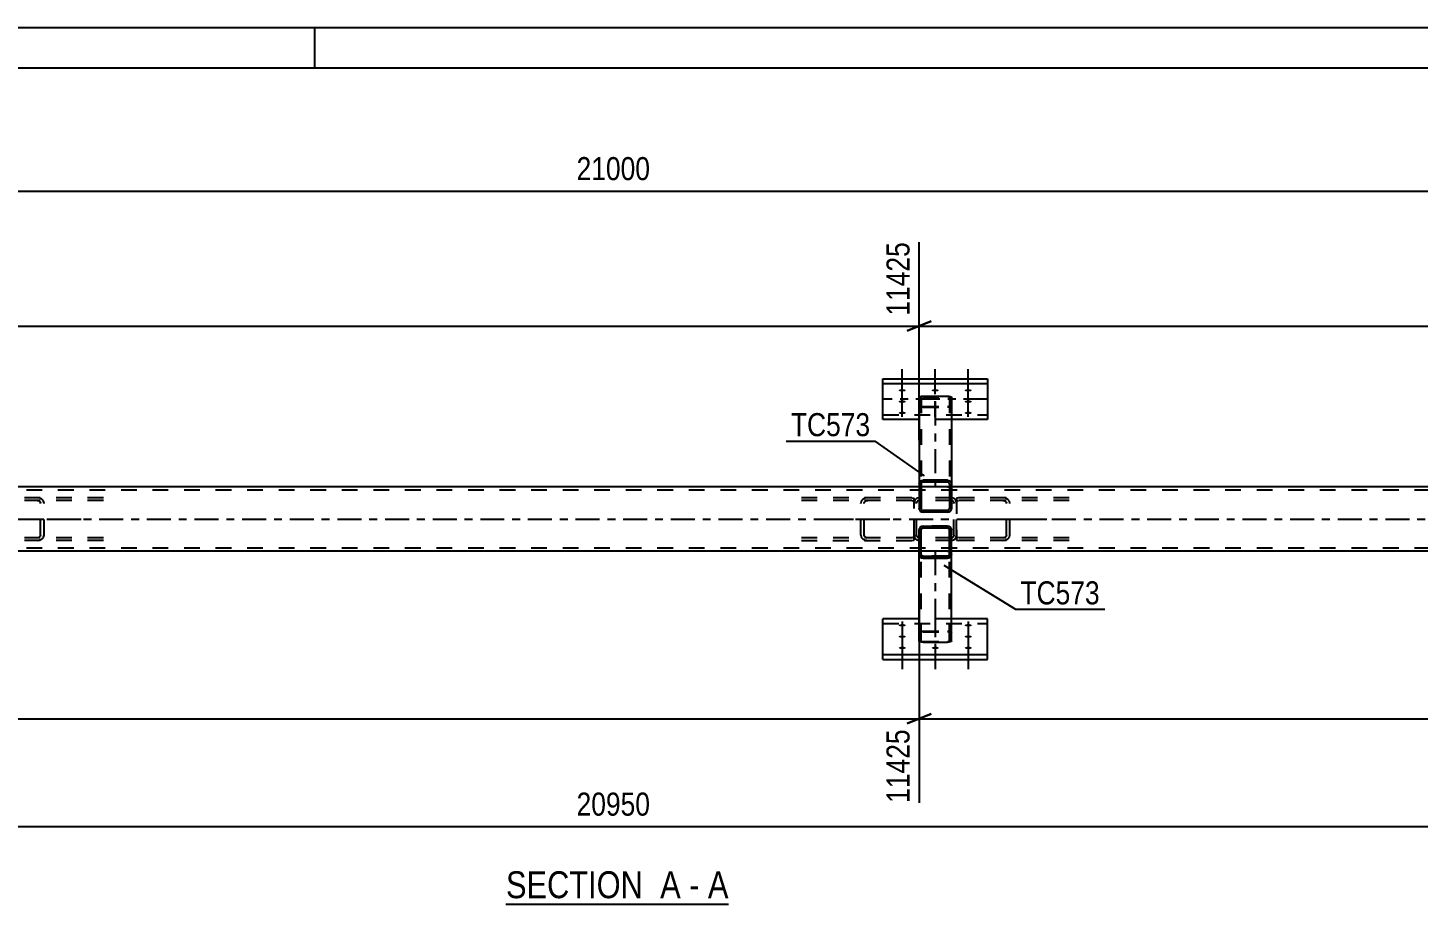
# Model space of a CAD drawing. Header units: millimetres. Extents: x -177 to 1012, y -676 to 165.
# Drawn here: x 346.2 to 519, y 56.5 to 165.4 of the extents above; entities that cross this region are included whole.
import ezdxf

# ---------------------------------------------------------------- set-up
doc = ezdxf.new("R2010")
doc.units = ezdxf.units.MM
doc.linetypes.add('DXK_LINE_DOT2', pattern=[3.9198, 1.9599, -1.9599])
doc.linetypes.add('DXK_LINE_DOT3', pattern=[5.9187, 2.979, -0.9799, 0.9799, -0.9799])
doc.styles.add('Arial Narrow', font='ARIALN.TTF', dxfattribs={"height": 0.2})

# ---------------------------------------------------------------- blocks, each defined once
blk = doc.blocks.new('Unknown-761545539-1163')
at = {"color": 5, "linetype": 'Continuous'}
for p, q in [((1011.92, 165.37), (-177.08, 165.37)), ((381.92, 160.37), (381.92, 165.37)), ((1006.92, 160.37), (-172.08, 160.37))]:
    blk.add_line(p, q, dxfattribs=at)
blk = doc.blocks.new('Unknown-761545539-12 - 4149')
at = {"color": 6, "linetype": 'Continuous'}
blk.add_line((405.66, 56.52), (433.31, 56.52), dxfattribs=at)
at = {"color": 0, "linetype": 'Continuous'}
for points in [[(423.77, 57.27), (423.77, 60.77), (405.66, 60.77), (405.66, 57.27)], [(427.37, 57.27), (427.37, 60.77), (424.82, 60.77), (424.82, 57.27)], [(429.7, 57.27), (429.7, 60.77), (428.42, 60.77), (428.42, 57.27)], [(433.31, 57.27), (433.31, 60.77), (430.75, 60.77), (430.75, 57.27)]]:
    blk.add_wipeout(points, dxfattribs=at)
at = {"color": 7, "linetype": 'Continuous', "style": 'Arial Narrow'}
for s, p in [('SECTION ', (405.66, 57.27)), ('A', (424.82, 57.27)), ('A', (430.75, 57.27)), ('-', (428.42, 57.27))]:
    blk.add_text(s, height=3.34, dxfattribs=at).set_placement(p)
blk = doc.blocks.new('Part-761545539-4191 - 4149')
at = {"color": 2, "linetype": 'Continuous'}
for p, q in [((452.5, 116.72), (452.5, 121.77)), ((452.5, 121.77), (465.5, 121.77)), ((465.5, 121.16), (452.5, 121.16)), ((465.5, 121.77), (465.5, 116.72)), ((457, 116.72), (452.5, 116.72)), ((465.5, 116.72), (461, 116.72))]:
    blk.add_line(p, q, dxfattribs=at)
at = {"color": 7, "linetype": 'DXK_LINE_DOT3'}
blk.add_line((465.5, 119.24), (452.5, 119.24), dxfattribs=at)
at = {"color": 7, "linetype": 'DXK_LINE_DOT2'}
for p, q in [((452.5, 117.32), (465.5, 117.32)), ((461, 116.72), (457, 116.72))]:
    blk.add_line(p, q, dxfattribs=at)
blk = doc.blocks.new('Part-761545539-4237 - 4149')
at = {"color": 2, "linetype": 'Continuous'}
for p, q in [((457, 119.46), (457.04, 119.52)), ((457, 119.46), (457, 108.73)), ((457.04, 119.52), (457.14, 119.58)), ((457.14, 119.58), (457.3, 119.61)), ((457.3, 119.61), (457.48, 119.62)), ((457.48, 119.62), (460.52, 119.62)), ((460.52, 119.62), (460.7, 119.61)), ((460.7, 119.61), (460.86, 119.58)), ((460.86, 119.58), (460.96, 119.52)), ((460.96, 119.52), (461, 119.46)), ((461, 119.46), (461, 108.35)), ((460.52, 108.35), (457.24, 108.35)), ((460.76, 108.35), (460.52, 108.35)), ((461, 108.35), (461, 108.35))]:
    blk.add_line(p, q, dxfattribs=at)
at = {"color": 7, "linetype": 'DXK_LINE_DOT2'}
for p, q in [((457.26, 119.49), (457.24, 119.46)), ((457.24, 119.46), (457.24, 109.13)), ((457.31, 119.52), (457.26, 119.49)), ((457.39, 119.54), (457.31, 119.52)), ((457.48, 119.54), (457.39, 119.54)), ((457.48, 119.54), (460.52, 119.54)), ((460.61, 119.54), (460.52, 119.54)), ((460.69, 119.52), (460.61, 119.54)), ((460.74, 119.49), (460.69, 119.52)), ((460.76, 119.46), (460.74, 119.49)), ((460.76, 119.46), (460.76, 108.35)), ((457.04, 118.36), (457, 118.42)), ((457.14, 118.3), (457.04, 118.36)), ((457.3, 118.27), (457.14, 118.3)), ((457.24, 118.42), (457.26, 118.39)), ((457.26, 118.39), (457.31, 118.36)), ((457.48, 118.26), (457.3, 118.27)), ((457.31, 118.36), (457.39, 118.35)), ((457.39, 118.35), (457.48, 118.34)), ((457.48, 118.34), (460.52, 118.34)), ((457.48, 118.26), (460.52, 118.26)), ((460.52, 118.34), (460.61, 118.35)), ((460.7, 118.27), (460.52, 118.26)), ((460.61, 118.35), (460.69, 118.36)), ((460.69, 118.36), (460.7, 118.37)), ((460.7, 118.37), (460.74, 118.39)), ((460.86, 118.3), (460.7, 118.27)), ((460.74, 118.39), (460.76, 118.42)), ((460.96, 118.36), (460.86, 118.3)), ((461, 118.42), (460.96, 118.36)), ((457.24, 109.13), (457.24, 108.35)), ((457, 108.73), (457, 108.35)), ((457.24, 108.35), (457, 108.35)), ((460.52, 108.35), (460.7, 108.35)), ((460.74, 108.35), (460.76, 108.35)), ((461, 108.35), (460.76, 108.35)), ((461, 108.35), (461, 108.35))]:
    blk.add_line(p, q, dxfattribs=at)
at = {"color": 7, "linetype": 'DXK_LINE_DOT3'}
blk.add_line((459, 118.94), (459, 108.35), dxfattribs=at)
blk = doc.blocks.new('Part-761545539-4315 - 4149')
at = {"color": 7, "linetype": 'DXK_LINE_DOT2'}
for p, q in [((456.1, 106.99), (442.37, 106.99)), ((456.1, 106.67), (442.37, 106.67)), ((449.8, 106.59), (449.73, 106.35)), ((449.73, 102.35), (449.73, 106.35)), ((450.17, 106.35), (450.21, 106.47)), ((450.17, 102.35), (450.17, 106.35)), ((450.61, 106.99), (450.28, 106.94)), ((450.44, 106.64), (450.61, 106.67)), ((456.1, 106.99), (456.36, 106.95)), ((456.1, 106.67), (456.27, 106.64)), ((456.27, 106.64), (456.36, 106.6)), ((456.36, 101.75), (456.36, 106.95)), ((456.1, 102.03), (442.37, 102.03)), ((449.73, 102.35), (449.8, 102.1)), ((450.21, 102.23), (450.17, 102.35)), ((450.61, 102.03), (450.44, 102.05)), ((456.27, 102.05), (456.1, 102.03)), ((456.36, 102.1), (456.27, 102.05)), ((442.37, 101.71), (456.1, 101.71)), ((450.28, 101.76), (450.61, 101.71)), ((456.1, 101.71), (456.36, 101.75))]:
    blk.add_line(p, q, dxfattribs=at)
at = {"color": 7, "linetype": 'DXK_LINE_DOT3'}
blk.add_line((445.12, 104.35), (453.36, 104.35), dxfattribs=at)
at = {"color": 7, "linetype": 'DXK_LINE_DOT2'}
for centre, radius, start, end in [((450.48, 106.16), 0.802, 104.5547, 147.5895), ((450.55, 106.26), 0.401, 104.5547, 147.5895), ((450.48, 102.53), 0.802, 212.4105, 255.4453), ((450.55, 102.44), 0.401, 212.4105, 255.4453)]:
    blk.add_arc(centre, radius, start, end, dxfattribs=at)
blk = doc.blocks.new('Bolt-761545539-4277 - 4149')
at = {"linetype": 'Continuous'}
for points in [[(454.9, 120.49), (454.99, 120.49), (455.08, 120.48), (455.16, 120.46), (455.23, 120.44), (455.28, 120.42), (455.32, 120.39), (455.34, 120.36), (455.34, 120.33), (455.32, 120.3), (455.28, 120.27), (455.23, 120.24), (455.16, 120.22), (455.08, 120.21), (454.99, 120.2), (454.9, 120.19), (454.81, 120.2), (454.72, 120.21), (454.64, 120.22), (454.57, 120.24), (454.52, 120.27), (454.48, 120.3), (454.46, 120.33), (454.46, 120.36), (454.48, 120.39), (454.52, 120.42), (454.57, 120.44), (454.64, 120.46), (454.72, 120.48), (454.81, 120.49)], [(459, 120.49), (459.09, 120.49), (459.18, 120.48), (459.26, 120.46), (459.33, 120.44), (459.38, 120.42), (459.42, 120.39), (459.44, 120.36), (459.44, 120.33), (459.42, 120.3), (459.38, 120.27), (459.33, 120.24), (459.26, 120.22), (459.18, 120.21), (459.09, 120.2), (459, 120.19), (458.91, 120.2), (458.82, 120.21), (458.74, 120.22), (458.67, 120.24), (458.62, 120.27), (458.58, 120.3), (458.56, 120.33), (458.56, 120.36), (458.58, 120.39), (458.62, 120.42), (458.67, 120.44), (458.74, 120.46), (458.82, 120.48), (458.91, 120.49)], [(463.1, 120.49), (463.19, 120.49), (463.28, 120.48), (463.36, 120.46), (463.43, 120.44), (463.48, 120.42), (463.52, 120.39), (463.54, 120.36), (463.54, 120.33), (463.52, 120.3), (463.48, 120.27), (463.43, 120.24), (463.36, 120.22), (463.28, 120.21), (463.19, 120.2), (463.1, 120.19), (463.01, 120.2), (462.92, 120.21), (462.84, 120.22), (462.77, 120.24), (462.72, 120.27), (462.68, 120.3), (462.66, 120.33), (462.66, 120.36), (462.68, 120.39), (462.72, 120.42), (462.77, 120.44), (462.84, 120.46), (462.92, 120.48), (463.01, 120.49)], [(454.9, 119.09), (454.99, 119.09), (455.08, 119.08), (455.16, 119.06), (455.23, 119.04), (455.28, 119.02), (455.32, 118.99), (455.34, 118.96), (455.34, 118.92), (455.32, 118.89), (455.28, 118.87), (455.23, 118.84), (455.16, 118.82), (455.08, 118.8), (454.99, 118.79), (454.9, 118.79), (454.81, 118.79), (454.72, 118.8), (454.64, 118.82), (454.57, 118.84), (454.52, 118.87), (454.48, 118.89), (454.46, 118.92), (454.46, 118.96), (454.48, 118.99), (454.52, 119.02), (454.57, 119.04), (454.64, 119.06), (454.72, 119.08), (454.81, 119.09)], [(454.9, 117.69), (454.99, 117.69), (455.08, 117.68), (455.16, 117.66), (455.23, 117.64), (455.28, 117.61), (455.32, 117.58), (455.34, 117.55), (455.34, 117.52), (455.32, 117.49), (455.28, 117.46), (455.23, 117.44), (455.16, 117.42), (455.08, 117.4), (454.99, 117.39), (454.9, 117.39), (454.81, 117.39), (454.72, 117.4), (454.64, 117.42), (454.57, 117.44), (454.52, 117.46), (454.48, 117.49), (454.46, 117.52), (454.46, 117.55), (454.48, 117.58), (454.52, 117.61), (454.57, 117.64), (454.64, 117.66), (454.72, 117.68), (454.81, 117.69)], [(463.1, 119.09), (463.19, 119.09), (463.28, 119.08), (463.36, 119.06), (463.43, 119.04), (463.48, 119.02), (463.52, 118.99), (463.54, 118.96), (463.54, 118.92), (463.52, 118.89), (463.48, 118.87), (463.43, 118.84), (463.36, 118.82), (463.28, 118.8), (463.19, 118.79), (463.1, 118.79), (463.01, 118.79), (462.92, 118.8), (462.84, 118.82), (462.77, 118.84), (462.72, 118.87), (462.68, 118.89), (462.66, 118.92), (462.66, 118.96), (462.68, 118.99), (462.72, 119.02), (462.77, 119.04), (462.84, 119.06), (462.92, 119.08), (463.01, 119.09)], [(463.1, 117.69), (463.19, 117.69), (463.28, 117.68), (463.36, 117.66), (463.43, 117.64), (463.48, 117.61), (463.52, 117.58), (463.54, 117.55), (463.54, 117.52), (463.52, 117.49), (463.48, 117.46), (463.43, 117.44), (463.36, 117.42), (463.28, 117.4), (463.19, 117.39), (463.1, 117.39), (463.01, 117.39), (462.92, 117.4), (462.84, 117.42), (462.77, 117.44), (462.72, 117.46), (462.68, 117.49), (462.66, 117.52), (462.66, 117.55), (462.68, 117.58), (462.72, 117.61), (462.77, 117.64), (462.84, 117.66), (462.92, 117.68), (463.01, 117.69)]]:
    blk.add_hatch(color=1, dxfattribs=at).paths.add_polyline_path(points)
at = {"color": 1, "linetype": 'Continuous'}
for p, q in [((454.9, 119.85), (454.9, 122.97)), ((459, 119.85), (459, 122.97)), ((463.1, 119.85), (463.1, 122.97)), ((454.9, 118.45), (454.9, 121.57)), ((463.1, 118.45), (463.1, 121.57)), ((454.9, 117.05), (454.9, 120.17)), ((463.1, 117.05), (463.1, 120.17))]:
    blk.add_line(p, q, dxfattribs=at)
at = {"color": 1, "linetype": 'DXK_LINE_DOT2'}
blk.add_line((459, 117.05), (459, 120.17), dxfattribs=at)
blk = doc.blocks.new('Part-761545539-4300 - 4149')
at = {"color": 7, "linetype": 'DXK_LINE_DOT2'}
for p, q in [((457, 99.97), (457, 100.35)), ((457.24, 100.35), (457, 100.35)), ((457.24, 89.24), (457.24, 100.35)), ((460.52, 100.35), (461, 100.35)), ((460.69, 100.35), (460.7, 100.35)), ((460.7, 100.35), (460.74, 100.35)), ((460.74, 100.35), (460.76, 100.35)), ((460.76, 89.24), (460.76, 100.35)), ((461, 99.97), (461, 100.35)), ((457, 90.28), (457.04, 90.34)), ((457.04, 90.34), (457.14, 90.39)), ((457.14, 90.39), (457.3, 90.43)), ((457.26, 90.31), (457.24, 90.28)), ((457.31, 90.33), (457.26, 90.31)), ((457.3, 90.43), (457.48, 90.44)), ((457.39, 90.35), (457.31, 90.33)), ((457.48, 90.36), (457.39, 90.35)), ((457.48, 90.44), (460.52, 90.44)), ((457.48, 90.36), (460.52, 90.36)), ((460.52, 90.44), (460.7, 90.43)), ((460.61, 90.35), (460.52, 90.36)), ((460.69, 90.33), (460.61, 90.35)), ((460.69, 90.33), (460.7, 90.33)), ((460.7, 90.43), (460.86, 90.39)), ((460.7, 90.33), (460.74, 90.31)), ((460.76, 90.28), (460.74, 90.31)), ((460.86, 90.39), (460.96, 90.34)), ((460.96, 90.34), (461, 90.28)), ((457.24, 89.24), (457.26, 89.2)), ((457.26, 89.2), (457.31, 89.18)), ((457.31, 89.18), (457.39, 89.16)), ((457.39, 89.16), (457.48, 89.15)), ((457.48, 89.15), (460.52, 89.15)), ((460.52, 89.15), (460.61, 89.16)), ((460.61, 89.16), (460.69, 89.18)), ((460.69, 89.18), (460.74, 89.2)), ((460.74, 89.2), (460.76, 89.24))]:
    blk.add_line(p, q, dxfattribs=at)
at = {"color": 2, "linetype": 'Continuous'}
for p, q in [((460.76, 100.35), (457.24, 100.35)), ((457, 89.24), (457, 99.97)), ((461, 89.24), (461, 99.97)), ((457.04, 89.17), (457, 89.24)), ((457.14, 89.12), (457.04, 89.17)), ((457.3, 89.08), (457.14, 89.12)), ((457.48, 89.07), (457.3, 89.08)), ((457.48, 89.07), (460.52, 89.07)), ((460.7, 89.08), (460.52, 89.07)), ((460.86, 89.12), (460.7, 89.08)), ((460.96, 89.17), (460.86, 89.12)), ((461, 89.24), (460.96, 89.17))]:
    blk.add_line(p, q, dxfattribs=at)
at = {"color": 7, "linetype": 'DXK_LINE_DOT3'}
blk.add_line((459, 100.35), (459, 89.76), dxfattribs=at)
blk = doc.blocks.new('Part-761545539-4328 - 4149')
at = {"color": 7, "linetype": 'DXK_LINE_DOT2'}
for p, q in [((461.9, 106.99), (461.64, 106.95)), ((461.64, 106.95), (461.64, 101.75)), ((461.64, 106.6), (461.73, 106.64)), ((461.73, 106.64), (461.9, 106.67)), ((475.63, 106.99), (461.9, 106.99)), ((475.63, 106.67), (461.9, 106.67)), ((467.73, 106.94), (467.39, 106.99)), ((467.39, 106.67), (467.56, 106.64)), ((467.79, 106.47), (467.83, 106.35)), ((467.83, 102.35), (467.83, 106.35)), ((468.27, 106.35), (468.2, 106.59)), ((468.27, 102.35), (468.27, 106.35)), ((461.73, 102.05), (461.64, 102.1)), ((461.9, 102.03), (461.73, 102.05)), ((475.63, 102.03), (461.9, 102.03)), ((467.56, 102.05), (467.39, 102.03)), ((467.83, 102.35), (467.79, 102.23)), ((468.2, 102.1), (468.27, 102.35)), ((461.64, 101.75), (461.9, 101.71)), ((475.63, 101.71), (461.9, 101.71)), ((467.39, 101.71), (467.73, 101.76))]:
    blk.add_line(p, q, dxfattribs=at)
at = {"color": 7, "linetype": 'DXK_LINE_DOT3'}
blk.add_line((464.64, 104.35), (472.88, 104.35), dxfattribs=at)
at = {"color": 7, "linetype": 'DXK_LINE_DOT2'}
for centre, radius, start, end in [((467.46, 106.26), 0.401, 32.4104, 75.4453), ((467.52, 106.16), 0.802, 32.4104, 75.4453), ((467.46, 102.44), 0.401, 284.5547, 327.5896), ((467.52, 102.53), 0.802, 284.5547, 327.5896)]:
    blk.add_arc(centre, radius, start, end, dxfattribs=at)
blk = doc.blocks.new('Part-761545539-4330 - 4149')
at = {"color": 7, "linetype": 'DXK_LINE_DOT2'}
for p, q in [((341.9, 106.99), (341.64, 106.95)), ((341.64, 101.75), (341.64, 106.95)), ((341.64, 106.6), (341.73, 106.64)), ((341.73, 106.64), (341.9, 106.67)), ((355.63, 106.99), (341.9, 106.99)), ((355.63, 106.67), (341.9, 106.67)), ((347.72, 106.94), (347.39, 106.99)), ((347.39, 106.67), (347.56, 106.64)), ((347.79, 106.47), (347.83, 106.35)), ((347.83, 102.35), (347.83, 106.35)), ((348.27, 106.35), (348.2, 106.59)), ((348.27, 102.35), (348.27, 106.35)), ((341.73, 102.05), (341.64, 102.1)), ((341.9, 102.03), (341.73, 102.05)), ((355.63, 102.03), (341.9, 102.03)), ((347.56, 102.05), (347.39, 102.03)), ((347.83, 102.35), (347.79, 102.23)), ((348.2, 102.1), (348.27, 102.35)), ((341.64, 101.75), (341.9, 101.71)), ((355.63, 101.71), (341.9, 101.71)), ((347.39, 101.71), (347.72, 101.76))]:
    blk.add_line(p, q, dxfattribs=at)
at = {"color": 7, "linetype": 'DXK_LINE_DOT3'}
blk.add_line((344.64, 104.35), (352.88, 104.35), dxfattribs=at)
at = {"color": 7, "linetype": 'DXK_LINE_DOT2'}
for centre, radius, start, end in [((347.46, 106.26), 0.401, 32.4105, 75.4453), ((347.52, 106.16), 0.802, 32.4105, 75.4453), ((347.46, 102.44), 0.401, 284.5547, 327.5895), ((347.52, 102.53), 0.802, 284.5547, 327.5895)]:
    blk.add_arc(centre, radius, start, end, dxfattribs=at)
blk = doc.blocks.new('Part-761545539-4333 - 4149')
at = {"color": 2, "linetype": 'Continuous'}
for p, q in [((452.5, 86.93), (452.5, 91.98)), ((457, 91.98), (452.5, 91.98)), ((465.5, 91.98), (461, 91.98)), ((465.5, 86.93), (465.5, 91.98)), ((452.5, 87.53), (465.5, 87.53)), ((452.5, 86.93), (465.5, 86.93))]:
    blk.add_line(p, q, dxfattribs=at)
at = {"color": 7, "linetype": 'DXK_LINE_DOT2'}
for p, q in [((461, 91.98), (457, 91.98)), ((452.5, 91.38), (465.5, 91.38))]:
    blk.add_line(p, q, dxfattribs=at)
blk = doc.blocks.new('Bolt-761545539-4336 - 4149')
at = {"linetype": 'Continuous'}
for points in [[(454.9, 91.01), (454.81, 91.01), (454.72, 91.02), (454.64, 91.04), (454.57, 91.06), (454.52, 91.08), (454.48, 91.11), (454.46, 91.14), (454.46, 91.17), (454.48, 91.2), (454.52, 91.23), (454.57, 91.26), (454.64, 91.28), (454.72, 91.3), (454.81, 91.31), (454.9, 91.31), (454.99, 91.31), (455.08, 91.3), (455.16, 91.28), (455.23, 91.26), (455.28, 91.23), (455.32, 91.2), (455.34, 91.17), (455.34, 91.14), (455.32, 91.11), (455.28, 91.08), (455.23, 91.06), (455.16, 91.04), (455.08, 91.02), (454.99, 91.01)], [(454.9, 89.61), (454.81, 89.61), (454.72, 89.62), (454.64, 89.63), (454.57, 89.66), (454.52, 89.68), (454.48, 89.71), (454.46, 89.74), (454.46, 89.77), (454.48, 89.8), (454.52, 89.83), (454.57, 89.86), (454.64, 89.88), (454.72, 89.89), (454.81, 89.9), (454.9, 89.91), (454.99, 89.9), (455.08, 89.89), (455.16, 89.88), (455.23, 89.86), (455.28, 89.83), (455.32, 89.8), (455.34, 89.77), (455.34, 89.74), (455.32, 89.71), (455.28, 89.68), (455.23, 89.66), (455.16, 89.63), (455.08, 89.62), (454.99, 89.61)], [(463.1, 91.01), (463.01, 91.01), (462.92, 91.02), (462.84, 91.04), (462.77, 91.06), (462.72, 91.08), (462.68, 91.11), (462.66, 91.14), (462.66, 91.17), (462.68, 91.2), (462.72, 91.23), (462.77, 91.26), (462.84, 91.28), (462.92, 91.3), (463.01, 91.31), (463.1, 91.31), (463.19, 91.31), (463.28, 91.3), (463.36, 91.28), (463.43, 91.26), (463.48, 91.23), (463.52, 91.2), (463.54, 91.17), (463.54, 91.14), (463.52, 91.11), (463.48, 91.08), (463.43, 91.06), (463.36, 91.04), (463.28, 91.02), (463.19, 91.01)], [(463.1, 89.61), (463.01, 89.61), (462.92, 89.62), (462.84, 89.63), (462.77, 89.66), (462.72, 89.68), (462.68, 89.71), (462.66, 89.74), (462.66, 89.77), (462.68, 89.8), (462.72, 89.83), (462.77, 89.86), (462.84, 89.88), (462.92, 89.89), (463.01, 89.9), (463.1, 89.91), (463.19, 89.9), (463.28, 89.89), (463.36, 89.88), (463.43, 89.86), (463.48, 89.83), (463.52, 89.8), (463.54, 89.77), (463.54, 89.74), (463.52, 89.71), (463.48, 89.68), (463.43, 89.66), (463.36, 89.63), (463.28, 89.62), (463.19, 89.61)], [(454.9, 88.2), (454.81, 88.21), (454.72, 88.22), (454.64, 88.23), (454.57, 88.25), (454.52, 88.28), (454.48, 88.31), (454.46, 88.34), (454.46, 88.37), (454.48, 88.4), (454.52, 88.43), (454.57, 88.45), (454.64, 88.48), (454.72, 88.49), (454.81, 88.5), (454.9, 88.5), (454.99, 88.5), (455.08, 88.49), (455.16, 88.48), (455.23, 88.45), (455.28, 88.43), (455.32, 88.4), (455.34, 88.37), (455.34, 88.34), (455.32, 88.31), (455.28, 88.28), (455.23, 88.25), (455.16, 88.23), (455.08, 88.22), (454.99, 88.21)], [(459, 88.2), (458.91, 88.21), (458.82, 88.22), (458.74, 88.23), (458.67, 88.25), (458.62, 88.28), (458.58, 88.31), (458.56, 88.34), (458.56, 88.37), (458.58, 88.4), (458.62, 88.43), (458.67, 88.45), (458.74, 88.48), (458.82, 88.49), (458.91, 88.5), (459, 88.5), (459.09, 88.5), (459.18, 88.49), (459.26, 88.48), (459.33, 88.45), (459.38, 88.43), (459.42, 88.4), (459.44, 88.37), (459.44, 88.34), (459.42, 88.31), (459.38, 88.28), (459.33, 88.25), (459.26, 88.23), (459.18, 88.22), (459.09, 88.21)], [(463.1, 88.2), (463.01, 88.21), (462.92, 88.22), (462.84, 88.23), (462.77, 88.25), (462.72, 88.28), (462.68, 88.31), (462.66, 88.34), (462.66, 88.37), (462.68, 88.4), (462.72, 88.43), (462.77, 88.45), (462.84, 88.48), (462.92, 88.49), (463.01, 88.5), (463.1, 88.5), (463.19, 88.5), (463.28, 88.49), (463.36, 88.48), (463.43, 88.45), (463.48, 88.43), (463.52, 88.4), (463.54, 88.37), (463.54, 88.34), (463.52, 88.31), (463.48, 88.28), (463.43, 88.25), (463.36, 88.23), (463.28, 88.22), (463.19, 88.21)]]:
    blk.add_hatch(color=1, dxfattribs=at).paths.add_polyline_path(points)
at = {"color": 1, "linetype": 'Continuous'}
for p, q in [((454.9, 91.65), (454.9, 88.53)), ((463.1, 91.65), (463.1, 88.53)), ((454.9, 90.24), (454.9, 87.12)), ((463.1, 90.24), (463.1, 87.12)), ((454.9, 88.84), (454.9, 85.72)), ((459, 88.84), (459, 85.72)), ((463.1, 88.84), (463.1, 85.72))]:
    blk.add_line(p, q, dxfattribs=at)
at = {"color": 1, "linetype": 'DXK_LINE_DOT2'}
blk.add_line((459, 91.65), (459, 88.53), dxfattribs=at)
blk = doc.blocks.new('Part-761545539-4339 - 4149')
at = {"color": 7, "linetype": 'DXK_LINE_DOT2'}
for p, q in [((456.41, 106.59), (456.36, 106.35)), ((456.36, 102.35), (456.36, 106.35)), ((456.68, 106.35), (456.71, 106.47)), ((456.68, 102.35), (456.68, 106.35)), ((457, 106.99), (456.76, 106.94)), ((456.88, 106.64), (457, 106.67)), ((461, 106.99), (457, 106.99)), ((461, 106.67), (457, 106.67)), ((461.25, 106.94), (461, 106.99)), ((461, 106.67), (461.12, 106.64)), ((461.3, 106.47), (461.32, 106.35)), ((461.32, 102.35), (461.32, 106.35)), ((461.64, 106.35), (461.59, 106.59)), ((461.64, 102.35), (461.64, 106.35)), ((456.36, 102.35), (456.41, 102.1)), ((456.71, 102.23), (456.68, 102.35)), ((457, 102.03), (456.88, 102.05)), ((461, 102.03), (457, 102.03)), ((461.12, 102.05), (461, 102.03)), ((461.32, 102.35), (461.3, 102.23)), ((461.59, 102.1), (461.64, 102.35)), ((456.76, 101.76), (457, 101.71)), ((461, 101.71), (457, 101.71)), ((461, 101.71), (461.25, 101.76))]:
    blk.add_line(p, q, dxfattribs=at)
at = {"color": 7, "linetype": 'DXK_LINE_DOT3'}
blk.add_line((459, 104.35), (459, 104.35), dxfattribs=at)
at = {"color": 7, "linetype": 'DXK_LINE_DOT2'}
for centre, radius, start, end in [((457, 106.35), 0.64, 112.5, 157.5), ((457, 106.35), 0.32, 112.5, 157.5), ((461, 106.35), 0.32, 22.5, 67.5), ((461, 106.35), 0.64, 22.5, 67.5), ((457, 102.35), 0.64, 202.5, 247.5), ((457, 102.35), 0.32, 202.5, 247.5), ((461, 102.35), 0.32, 292.5, 337.5), ((461, 102.35), 0.64, 292.5, 337.5)]:
    blk.add_arc(centre, radius, start, end, dxfattribs=at)
blk = doc.blocks.new('Part-761545539-4345 - 4149')
at = {"color": 7, "linetype": 'DXK_LINE_DOT2'}
for p, q in [((838, 107.95), (0, 107.95)), ((461, 108.35), (457, 108.35)), ((838, 100.75), (0, 100.75)), ((461, 100.35), (457, 100.35))]:
    blk.add_line(p, q, dxfattribs=at)
at = {"color": 2, "linetype": 'Continuous'}
for p, q in [((457, 108.35), (221, 108.35)), ((637, 108.35), (461, 108.35)), ((457, 100.35), (221, 100.35)), ((637, 100.35), (461, 100.35))]:
    blk.add_line(p, q, dxfattribs=at)
at = {"color": 7, "linetype": 'DXK_LINE_DOT3'}
blk.add_line((0, 104.35), (838, 104.35), dxfattribs=at)
blk = doc.blocks.new('Part-761545539-4381 - 4149')
at = {"color": 2, "linetype": 'Continuous'}
for p, q in [((457.04, 103.19), (457, 103.01)), ((457, 99.97), (457, 103.01)), ((457.14, 103.35), (457.04, 103.19)), ((457.3, 103.45), (457.14, 103.35)), ((457.24, 103.01), (457.26, 103.1)), ((457.24, 103.01), (457.24, 103.01)), ((457.24, 99.97), (457.24, 103.01)), ((457.26, 103.1), (457.31, 103.18)), ((457.48, 103.49), (457.3, 103.45)), ((457.31, 103.18), (457.39, 103.23)), ((457.39, 103.23), (457.48, 103.25)), ((457.48, 103.49), (460.52, 103.49)), ((457.48, 103.49), (457.48, 103.49)), ((457.48, 103.25), (457.48, 103.25)), ((457.48, 103.25), (460.52, 103.25)), ((460.52, 103.49), (460.52, 103.49)), ((460.7, 103.45), (460.52, 103.49)), ((460.52, 103.25), (460.52, 103.25)), ((460.52, 103.25), (460.61, 103.23)), ((460.61, 103.23), (460.69, 103.18)), ((460.69, 103.18), (460.74, 103.1)), ((460.86, 103.35), (460.7, 103.45)), ((460.74, 103.1), (460.76, 103.01)), ((460.76, 103.01), (460.76, 103.01)), ((460.76, 99.97), (460.76, 103.01)), ((460.96, 103.19), (460.86, 103.35)), ((461, 103.01), (460.96, 103.19)), ((461, 99.97), (461, 103.01)), ((457, 99.97), (457.04, 99.79)), ((457.04, 99.79), (457.14, 99.63)), ((457.14, 99.63), (457.3, 99.53)), ((457.24, 99.97), (457.24, 99.97)), ((457.26, 99.88), (457.24, 99.97)), ((457.31, 99.8), (457.26, 99.88)), ((457.3, 99.53), (457.48, 99.49)), ((457.39, 99.75), (457.31, 99.8)), ((457.48, 99.73), (457.39, 99.75)), ((457.48, 99.73), (457.48, 99.73)), ((457.48, 99.73), (460.52, 99.73)), ((457.48, 99.49), (460.52, 99.49)), ((457.48, 99.49), (457.48, 99.49)), ((460.61, 99.75), (460.52, 99.73)), ((460.52, 99.73), (460.52, 99.73)), ((460.52, 99.49), (460.7, 99.53)), ((460.52, 99.49), (460.52, 99.49)), ((460.69, 99.8), (460.61, 99.75)), ((460.74, 99.88), (460.69, 99.8)), ((460.7, 99.53), (460.86, 99.63)), ((460.76, 99.97), (460.74, 99.88)), ((460.76, 99.97), (460.76, 99.97)), ((460.86, 99.63), (460.96, 99.79)), ((460.96, 99.79), (461, 99.97))]:
    blk.add_line(p, q, dxfattribs=at)
at = {"color": 7, "linetype": 'DXK_LINE_DOT2'}
for p, q in [((457, 103.01), (457.04, 103.19)), ((457.26, 103.1), (457.24, 103.01)), ((457.31, 103.18), (457.26, 103.1)), ((457.3, 103.45), (457.48, 103.49)), ((457.39, 103.23), (457.31, 103.18)), ((457.48, 103.25), (457.39, 103.23)), ((460.52, 103.49), (457.48, 103.49)), ((457.48, 103.25), (460.52, 103.25)), ((460.52, 103.49), (460.7, 103.45)), ((460.61, 103.23), (460.52, 103.25)), ((460.69, 103.18), (460.61, 103.23)), ((460.74, 103.1), (460.69, 103.18)), ((460.76, 103.01), (460.74, 103.1)), ((460.96, 103.19), (461, 103.01)), ((457.24, 100.35), (457, 100.35)), ((461, 100.35), (460.76, 100.35)), ((457, 99.97), (457, 99.97)), ((457.04, 99.79), (457, 99.97)), ((457.14, 99.63), (457.04, 99.79)), ((457.3, 99.53), (457.14, 99.63)), ((457.24, 99.97), (457.24, 99.97)), ((457.24, 99.97), (457.26, 99.88)), ((457.26, 99.88), (457.31, 99.8)), ((457.48, 99.49), (457.3, 99.53)), ((457.31, 99.8), (457.39, 99.75)), ((457.39, 99.75), (457.48, 99.73)), ((460.52, 99.73), (457.48, 99.73)), ((457.48, 99.49), (460.52, 99.49)), ((460.52, 99.73), (460.61, 99.75)), ((460.7, 99.53), (460.52, 99.49)), ((460.61, 99.75), (460.69, 99.8)), ((460.69, 99.8), (460.74, 99.88)), ((460.86, 99.63), (460.7, 99.53)), ((460.74, 99.88), (460.76, 99.97)), ((460.76, 99.97), (460.76, 99.97)), ((460.96, 99.79), (460.86, 99.63)), ((461, 99.97), (460.96, 99.79))]:
    blk.add_line(p, q, dxfattribs=at)
for centre, start, end in [((457.48, 103.01), 112.5, 157.5), ((460.52, 103.01), 22.5, 67.5)]:
    blk.add_arc(centre, 0.48, start, end, dxfattribs=at)
blk = doc.blocks.new('Part-761545539-4384 - 4149')
at = {"color": 2, "linetype": 'Continuous'}
for p, q in [((457, 108.72), (457.04, 108.9)), ((457.04, 108.9), (457.14, 109.06)), ((457.14, 109.06), (457.3, 109.16)), ((457.31, 108.89), (457.26, 108.81)), ((457.3, 109.16), (457.48, 109.2)), ((457.39, 108.94), (457.31, 108.89)), ((457.48, 108.96), (457.39, 108.94)), ((460.52, 109.2), (457.48, 109.2)), ((460.52, 108.96), (457.48, 108.96)), ((460.52, 109.2), (460.7, 109.16)), ((460.61, 108.94), (460.52, 108.96)), ((460.69, 108.89), (460.61, 108.94)), ((460.74, 108.81), (460.69, 108.89)), ((460.7, 109.16), (460.86, 109.06)), ((460.86, 109.06), (460.96, 108.9)), ((460.96, 108.9), (461, 108.72)), ((457, 108.72), (457, 105.68)), ((457.26, 108.81), (457.24, 108.72)), ((457.24, 108.72), (457.24, 105.68)), ((460.76, 108.72), (460.74, 108.81)), ((460.76, 108.72), (460.76, 105.68)), ((461, 108.72), (461, 105.68)), ((457, 105.68), (457.04, 105.5)), ((457.04, 105.5), (457.14, 105.34)), ((457.24, 105.68), (457.26, 105.59)), ((457.26, 105.59), (457.31, 105.51)), ((457.31, 105.51), (457.39, 105.46)), ((457.39, 105.46), (457.48, 105.44)), ((460.52, 105.44), (457.48, 105.44)), ((460.52, 105.44), (460.61, 105.46)), ((460.61, 105.46), (460.69, 105.51)), ((460.69, 105.51), (460.74, 105.59)), ((460.74, 105.59), (460.76, 105.68)), ((460.86, 105.34), (460.96, 105.5)), ((460.96, 105.5), (461, 105.68)), ((457.14, 105.34), (457.3, 105.24)), ((457.3, 105.24), (457.48, 105.2)), ((460.52, 105.2), (457.48, 105.2)), ((460.52, 105.2), (460.7, 105.24)), ((460.7, 105.24), (460.86, 105.34))]:
    blk.add_line(p, q, dxfattribs=at)
at = {"color": 7, "linetype": 'DXK_LINE_DOT2'}
for p, q in [((457.24, 108.35), (457, 108.35)), ((461, 108.35), (460.76, 108.35)), ((457.04, 105.5), (457, 105.68)), ((461, 105.68), (460.96, 105.5)), ((457.48, 105.2), (457.3, 105.24)), ((460.7, 105.24), (460.52, 105.2))]:
    blk.add_line(p, q, dxfattribs=at)
for centre, start, end in [((457.48, 105.68), 202.5, 247.5), ((460.52, 105.68), 292.5, 337.5)]:
    blk.add_arc(centre, 0.48, start, end, dxfattribs=at)
blk = doc.blocks.new('StraightDimension-761545539-4482 - 4149')
at = {"color": 7, "linetype": 'Continuous'}
for p, q in [((457, 114.14), (457, 138.76)), ((217, 128.32), (457, 128.32)), ((455.5, 127.72), (458.5, 128.92))]:
    blk.add_line(p, q, dxfattribs=at)
at = {"color": 0, "linetype": 'Continuous'}
blk.add_wipeout([(456.4, 139.36), (452.2, 139.36), (452.2, 129.02), (456.4, 129.02)], dxfattribs=at)
at = {"color": 3, "linetype": 'Continuous', "style": 'Arial Narrow'}
blk.add_text('11425', height=2.863, rotation=90.0002, dxfattribs=at).set_placement((455.8, 129.62))
blk = doc.blocks.new('StraightDimension-761545539-4493 - 4149')
at = {"color": 7, "linetype": 'Continuous'}
for p, q in [((457, 114.14), (457, 138.76)), ((458.5, 128.92), (455.5, 127.72)), ((457, 128.32), (637, 128.32))]:
    blk.add_line(p, q, dxfattribs=at)
blk = doc.blocks.new('StraightDimension-761545539-4576 - 4149')
at = {"color": 7, "linetype": 'Continuous'}
for p, q in [((457, 94.1), (457, 69.11)), ((217, 79.56), (457, 79.56)), ((455.5, 78.96), (458.5, 80.16))]:
    blk.add_line(p, q, dxfattribs=at)
at = {"color": 0, "linetype": 'Continuous'}
blk.add_wipeout([(456.4, 78.86), (452.2, 78.86), (452.2, 68.51), (456.4, 68.51)], dxfattribs=at)
at = {"color": 3, "linetype": 'Continuous', "style": 'Arial Narrow'}
blk.add_text('11425', height=2.863, rotation=90.0002, dxfattribs=at).set_placement((455.8, 69.11))
blk = doc.blocks.new('StraightDimension-761545539-4588 - 4149')
at = {"color": 7, "linetype": 'Continuous'}
for p, q in [((457, 94.1), (457, 69.11)), ((458.5, 80.16), (455.5, 78.96)), ((457, 79.56), (637, 79.56))]:
    blk.add_line(p, q, dxfattribs=at)
blk = doc.blocks.new('StraightDimension-761545539-13817 - 4149')
at = {"color": 7, "linetype": 'Continuous'}
blk.add_line((0, 66.17), (838, 66.17), dxfattribs=at)
at = {"color": 0}
blk.add_wipeout([(424.17, 66.92), (424.17, 71.12), (413.83, 71.12), (413.83, 66.92)], dxfattribs=at)
at = {"color": 3, "style": 'Arial Narrow'}
blk.add_text('20950', height=2.863, dxfattribs=at).set_placement((414.43, 67.52))
blk = doc.blocks.new('StraightDimension-761545539-13910 - 4149')
at = {"color": 7, "linetype": 'Continuous'}
blk.add_line((-1, 145.1), (839, 145.1), dxfattribs=at)
at = {"color": 0}
blk.add_wipeout([(424.17, 145.85), (424.17, 150.05), (413.83, 150.05), (413.83, 145.85)], dxfattribs=at)
at = {"color": 3, "style": 'Arial Narrow'}
blk.add_text('21000', height=2.863, dxfattribs=at).set_placement((414.43, 146.45))
blk = doc.blocks.new('Mark-761545539-4296 - 4149')
at = {"color": 0}
blk.add_wipeout([(479.45, 93.76), (479.45, 96.76), (469.58, 96.76), (469.58, 93.76)], dxfattribs=at)
blk.add_wipeout([(479.45, 93.76), (479.45, 96.76), (469.58, 96.76), (469.58, 93.76)], dxfattribs=at)
at = {"color": 30, "linetype": 'Continuous'}
for p, q in [((460.07, 98.61), (468.98, 93.16)), ((468.98, 93.16), (480.05, 93.16))]:
    blk.add_line(p, q, dxfattribs=at)
at = {"color": 3, "style": 'Arial Narrow'}
blk.add_text('TC573', height=2.863, dxfattribs=at).set_placement((469.58, 93.76))
blk = doc.blocks.new('Mark-761545539-4233 - 4149')
at = {"color": 0}
blk.add_wipeout([(450.92, 114.65), (450.92, 117.65), (441.06, 117.65), (441.06, 114.65)], dxfattribs=at)
blk.add_wipeout([(450.92, 114.65), (450.92, 117.65), (441.06, 117.65), (441.06, 114.65)], dxfattribs=at)
at = {"color": 30, "linetype": 'Continuous'}
for p in [(440.46, 114.05), (457.66, 109.73)]:
    blk.add_line(p, (451.52, 114.05), dxfattribs=at)
at = {"color": 3, "style": 'Arial Narrow'}
blk.add_text('TC573', height=2.863, dxfattribs=at).set_placement((441.06, 114.65))

msp = doc.modelspace()

# ---------------------------------------------------------------- block references
for name in ['Unknown-761545539-1163', 'Bolt-761545539-4277 - 4149', 'Part-761545539-4191 - 4149', 'Part-761545539-4237 - 4149', 'Part-761545539-4384 - 4149', 'Part-761545539-4345 - 4149', 'Part-761545539-4330 - 4149', 'Part-761545539-4315 - 4149', 'Part-761545539-4339 - 4149', 'Part-761545539-4328 - 4149', 'Part-761545539-4381 - 4149', 'Part-761545539-4300 - 4149', 'Part-761545539-4333 - 4149', 'Bolt-761545539-4336 - 4149']:
    msp.add_blockref(name, (0, 0))

# ---------------------------------------------------------------- next in the draw order: block references
for name in ['StraightDimension-761545539-4482 - 4149', 'StraightDimension-761545539-4576 - 4149', 'Unknown-761545539-12 - 4149']:
    msp.add_blockref(name, (0, 0))

# ---------------------------------------------------------------- next in the draw order: block references
for name in ['StraightDimension-761545539-4493 - 4149', 'StraightDimension-761545539-4588 - 4149']:
    msp.add_blockref(name, (0, 0))

# ---------------------------------------------------------------- next in the draw order: block references
for name in ['StraightDimension-761545539-13910 - 4149', 'StraightDimension-761545539-13817 - 4149']:
    msp.add_blockref(name, (0, 0))

# ---------------------------------------------------------------- next in the draw order: block references
for name in ['Mark-761545539-4233 - 4149', 'Mark-761545539-4296 - 4149']:
    msp.add_blockref(name, (0, 0))

doc.saveas('drawing.dxf')
